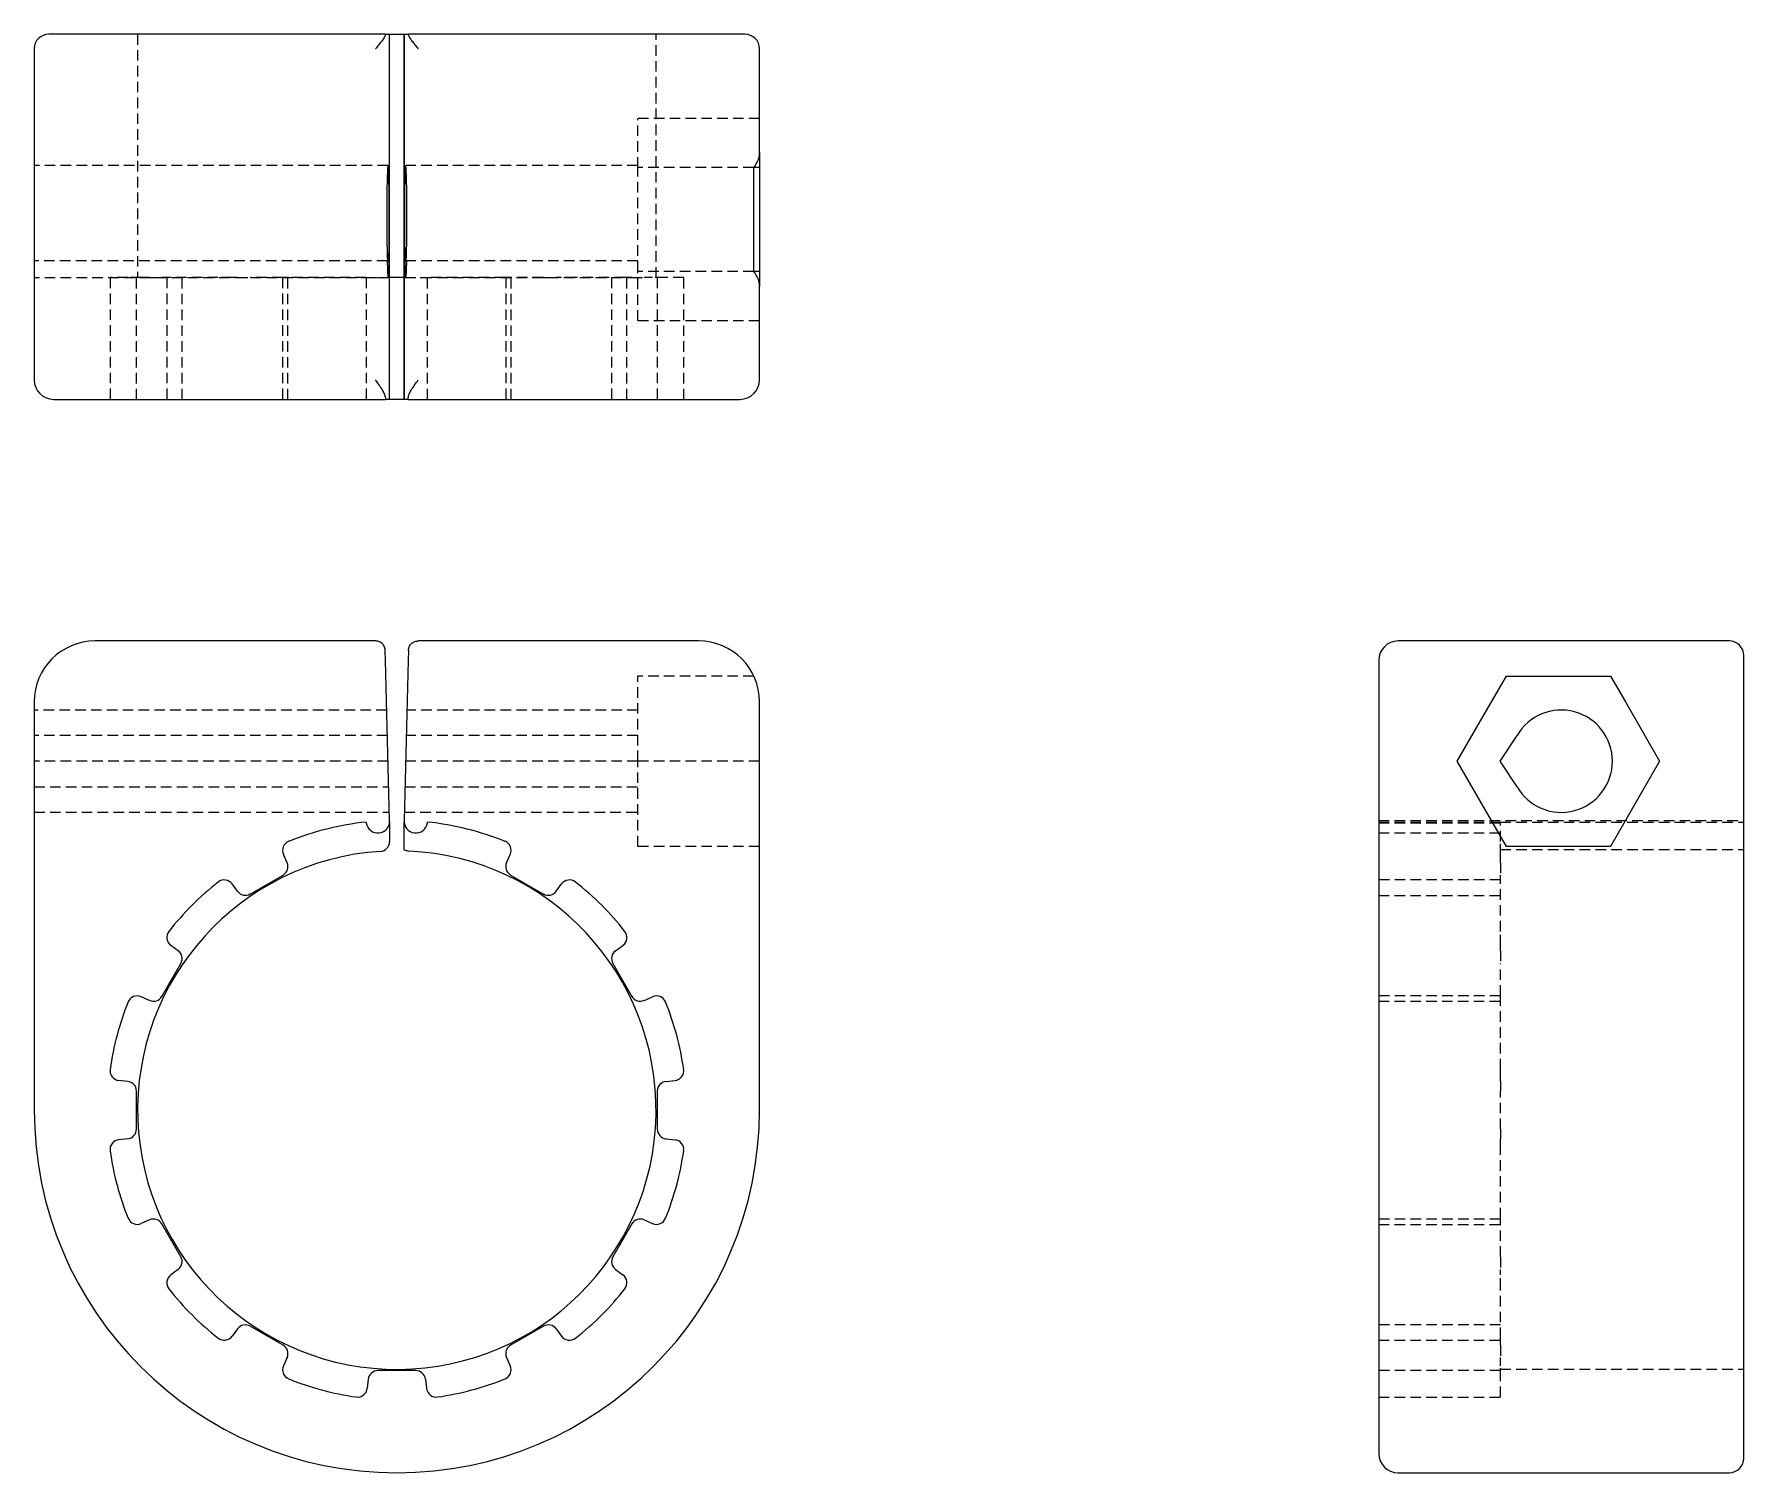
# Model space of a CAD drawing. Header units: millimetres. Extents: x 39 to 245, y 7 to 180.
import ezdxf

# ---------------------------------------------------------------- set-up
doc = ezdxf.new("R2010")
doc.units = ezdxf.units.MM
doc.linetypes.add('HIDDEN', pattern=[1.905, 1.27, -0.635])

msp = doc.modelspace()

# ---------------------------------------------------------------- linework, layer by layer
at = {"color": 7, "linetype": 'Continuous', "lineweight": 25}
for p, q in [((46.71, 179.95), (41.15, 179.95)), ((81.62, 179.95), (46.71, 179.95)), ((81.62, 179.95), (82.12, 179.95)), ((82.12, 136.05), (82.12, 179.95)), ((82.12, 179.95), (82.13, 179.95)), ((82.12, 179.95), (83.87, 179.95)), ((82.13, 136.05), (82.13, 179.95)), ((83.87, 179.95), (83.87, 136.05)), ((83.87, 179.95), (83.88, 179.95)), ((83.88, 136.05), (83.88, 179.95)), ((83.88, 179.95), (84.38, 179.95)), ((119.29, 179.95), (84.38, 179.95)), ((124.85, 179.95), (119.29, 179.95)), ((39.4, 178.19), (39.4, 138.39)), ((126.6, 165.71), (126.6, 178.19)), ((126.6, 165.71), (126.6, 163.91)), ((125.91, 151.41), (125.91, 163.91)), ((126.6, 163.91), (125.91, 163.91)), ((126.6, 163.91), (126.6, 151.41)), ((81.94, 150.67), (81.86, 152.69)), ((81.86, 152.69), (82.02, 152.69)), ((82.02, 152.69), (81.94, 150.67)), ((84.06, 150.67), (83.98, 152.69)), ((83.98, 152.69), (84.14, 152.69)), ((84.14, 152.69), (84.06, 150.67)), ((83.87, 150.68), (82.13, 150.68)), ((126.6, 151.41), (125.91, 151.41)), ((126.6, 151.41), (126.6, 149.62)), ((126.6, 138.39), (126.6, 149.62)), ((41.74, 136.05), (46.71, 136.05)), ((46.71, 136.05), (81.64, 136.05)), ((82.12, 136.05), (81.64, 136.05)), ((82.13, 136.05), (82.12, 136.05)), ((83.87, 136.05), (82.13, 136.05)), ((83.88, 136.05), (83.87, 136.05)), ((84.36, 136.05), (83.88, 136.05)), ((84.36, 136.05), (119.29, 136.05)), ((119.29, 136.05), (124.26, 136.05)), ((80.44, 107), (46.71, 107)), ((119.29, 107), (85.56, 107)), ((243.19, 107), (203.39, 107)), ((81.64, 104.66), (81.61, 105.86)), ((84.39, 105.86), (84.36, 104.66)), ((244.95, 99.68), (244.95, 105.24)), ((82.12, 85.42), (81.64, 104.66)), ((84.36, 104.66), (83.88, 85.42)), ((201.05, 104.66), (201.05, 99.68)), ((214.62, 99.68), (216.41, 102.79)), ((216.41, 102.79), (228.91, 102.79)), ((228.91, 102.79), (230.71, 99.68)), ((39.4, 99.68), (39.4, 50.6)), ((126.6, 50.6), (126.6, 99.68)), ((201.05, 99.68), (201.05, 50.6)), ((210.5, 92.55), (214.62, 99.68)), ((230.71, 99.68), (234.83, 92.55)), ((244.95, 50.6), (244.95, 99.68)), ((215.67, 92.55), (217.69, 95.64)), ((216.41, 82.31), (210.5, 92.55)), ((217.69, 89.46), (215.67, 92.55)), ((234.83, 92.55), (228.91, 82.31)), ((79.32, 85.12), (79.31, 85.23)), ((82.12, 85.23), (82.12, 82.88)), ((83.88, 81.92), (83.88, 85.23)), ((86.68, 85.12), (86.69, 85.23)), ((126.6, 82.31), (126.6, 82.31)), ((228.91, 82.31), (216.41, 82.31)), ((69.81, 80.35), (69.36, 81.35)), ((96.19, 80.35), (96.64, 81.35)), ((65.37, 76.58), (69.32, 78.86)), ((96.68, 78.86), (100.63, 76.58)), ((63.83, 76.91), (63.19, 77.79)), ((102.17, 76.91), (102.81, 77.79)), ((56.7, 69.77), (55.82, 70.41)), ((109.3, 69.77), (110.18, 70.41)), ((54.74, 64.28), (57.02, 68.24)), ((108.98, 68.24), (111.26, 64.28)), ((53.25, 63.8), (52.25, 64.24)), ((112.75, 63.8), (113.75, 64.24)), ((50.64, 54.05), (49.55, 54.17)), ((115.36, 54.05), (116.45, 54.17)), ((51.69, 48.32), (51.69, 52.89)), ((114.31, 52.89), (114.31, 48.32)), ((201.05, 50.6), (201.05, 9.34)), ((244.95, 8.76), (244.95, 50.6)), ((50.64, 47.16), (49.55, 47.04)), ((115.36, 47.16), (116.45, 47.04)), ((53.25, 37.41), (52.25, 36.97)), ((112.75, 37.41), (113.75, 36.97)), ((57.02, 32.97), (54.74, 36.93)), ((111.26, 36.93), (108.98, 32.97)), ((56.7, 31.44), (55.82, 30.8)), ((109.3, 31.44), (110.18, 30.8)), ((63.83, 24.3), (63.19, 23.42)), ((69.32, 22.35), (65.37, 24.63)), ((100.63, 24.63), (96.68, 22.35)), ((102.17, 24.3), (102.81, 23.42)), ((69.81, 20.86), (69.36, 19.86)), ((96.19, 20.86), (96.64, 19.86)), ((85.28, 19.29), (80.72, 19.29)), ((79.55, 18.24), (79.44, 17.16)), ((86.45, 18.24), (86.56, 17.16)), ((203.39, 7), (243.19, 7))]:
    msp.add_line(p, q, dxfattribs=at)
at = {"color": 7, "linetype": 'HIDDEN', "lineweight": 18}
for p, q in [((51.83, 179.95), (51.83, 150.68)), ((114.17, 150.68), (114.17, 179.95)), ((111.97, 163.91), (111.97, 169.83)), ((126.6, 169.83), (111.97, 169.83)), ((81.94, 164.15), (39.4, 164.15)), ((111.97, 164.15), (84.06, 164.15)), ((125.91, 163.91), (111.97, 163.91)), ((111.97, 151.41), (111.97, 163.91)), ((81.86, 152.69), (39.4, 152.69)), ((111.97, 152.69), (84.14, 152.69)), ((81.94, 150.67), (39.4, 150.67)), ((48.52, 150.68), (48.51, 150.68)), ((48.51, 150.68), (48.51, 136.05)), ((50.69, 150.68), (48.52, 150.68)), ((52.25, 150.68), (50.69, 150.68)), ((51.69, 136.05), (51.69, 150.68)), ((53.25, 150.68), (52.25, 150.68)), ((53.25, 150.68), (54.74, 150.68)), ((55.34, 150.68), (54.74, 150.68)), ((55.58, 150.68), (55.34, 150.68)), ((55.34, 150.68), (55.34, 136.05)), ((61.52, 150.68), (55.58, 150.68)), ((57.18, 136.05), (57.18, 150.68)), ((63.19, 150.68), (61.52, 150.68)), ((63.83, 150.68), (63.19, 150.68)), ((63.83, 150.68), (65.37, 150.68)), ((69.26, 150.68), (65.37, 150.68)), ((70, 150.68), (69.26, 150.68)), ((69.26, 150.68), (69.26, 136.05)), ((69.91, 136.05), (69.91, 150.68)), ((79.31, 150.68), (70, 150.68)), ((79.32, 150.68), (79.31, 150.68)), ((79.31, 150.68), (79.31, 136.05)), ((79.32, 150.68), (82.12, 150.68)), ((79.32, 150.68), (79.32, 136.05)), ((83.88, 150.68), (86.68, 150.68)), ((111.97, 150.67), (84.06, 150.67)), ((86.68, 136.05), (86.68, 150.68)), ((86.69, 150.68), (86.68, 150.68)), ((96, 150.68), (86.69, 150.68)), ((86.69, 136.05), (86.69, 150.68)), ((96.74, 150.68), (96, 150.68)), ((96.09, 150.68), (96.09, 136.05)), ((100.63, 150.68), (96.74, 150.68)), ((96.74, 136.05), (96.74, 150.68)), ((100.63, 150.68), (102.17, 150.68)), ((102.81, 150.68), (102.17, 150.68)), ((104.48, 150.68), (102.81, 150.68)), ((110.42, 150.68), (104.48, 150.68)), ((108.82, 150.68), (108.82, 136.05)), ((110.66, 150.68), (110.42, 150.68)), ((111.26, 150.68), (110.66, 150.68)), ((110.66, 136.05), (110.66, 150.68)), ((111.26, 150.68), (112.75, 150.68)), ((125.91, 151.41), (111.97, 151.41)), ((111.97, 145.5), (111.97, 151.41)), ((113.75, 150.68), (112.75, 150.68)), ((115.31, 150.68), (113.75, 150.68)), ((114.31, 150.68), (114.31, 136.05)), ((117.48, 150.68), (115.31, 150.68)), ((117.49, 150.68), (117.48, 150.68)), ((117.49, 136.05), (117.49, 150.68)), ((126.6, 145.5), (111.97, 145.5)), ((111.97, 92.55), (111.97, 102.79)), ((125.91, 102.79), (111.97, 102.79)), ((81.79, 98.7), (39.4, 98.7)), ((111.97, 98.7), (84.21, 98.7)), ((81.86, 95.64), (39.4, 95.64)), ((111.97, 95.64), (84.14, 95.64)), ((81.94, 92.55), (39.4, 92.55)), ((111.97, 92.55), (84.06, 92.55)), ((111.97, 82.31), (111.97, 92.55)), ((126.6, 92.55), (111.97, 92.55)), ((39.4, 89.46), (82.02, 89.46)), ((83.98, 89.46), (111.97, 89.46)), ((39.4, 86.41), (82.1, 86.41)), ((83.9, 86.41), (111.97, 86.41)), ((201.05, 85.42), (244.95, 85.42)), ((201.05, 85.23), (215.68, 85.23)), ((201.05, 85.12), (215.68, 85.12)), ((215.68, 82.91), (215.68, 85.23)), ((215.68, 85.23), (244.95, 85.23)), ((126.6, 82.31), (111.97, 82.31)), ((126.6, 82.31), (111.97, 82.31)), ((111.97, 82.31), (111.97, 82.31)), ((201.05, 83.92), (215.68, 83.92)), ((215.68, 81.35), (215.68, 82.91)), ((215.68, 81.92), (244.95, 81.92)), ((215.68, 80.35), (215.68, 81.35)), ((215.68, 80.35), (215.68, 78.86)), ((215.68, 78.27), (201.05, 78.27)), ((215.68, 78.27), (215.68, 78.86)), ((215.68, 78.02), (215.68, 78.27)), ((201.05, 76.42), (215.68, 76.42)), ((215.68, 72.08), (215.68, 78.02)), ((215.68, 70.41), (215.68, 72.08)), ((215.68, 69.77), (215.68, 70.41)), ((215.68, 69.77), (215.68, 68.24)), ((215.68, 64.34), (215.68, 68.24)), ((215.68, 64.34), (201.05, 64.34)), ((215.68, 63.61), (215.68, 64.34)), ((201.05, 63.7), (215.68, 63.7)), ((215.68, 55.5), (215.68, 63.61)), ((215.68, 54.17), (215.68, 55.5)), ((215.68, 54.05), (215.68, 54.17)), ((215.68, 54.05), (215.68, 52.89)), ((215.68, 48.32), (215.68, 52.89)), ((215.68, 48.32), (215.68, 47.16)), ((215.68, 47.04), (215.68, 47.16)), ((215.68, 45.71), (215.68, 47.04)), ((215.68, 37.6), (215.68, 45.71)), ((215.68, 37.51), (201.05, 37.51)), ((215.68, 36.87), (215.68, 37.6)), ((201.05, 36.87), (215.68, 36.87)), ((215.68, 32.97), (215.68, 36.87)), ((215.68, 32.97), (215.68, 31.44)), ((215.68, 30.8), (215.68, 31.44)), ((215.68, 29.13), (215.68, 30.8)), ((215.68, 23.19), (215.68, 29.13)), ((215.68, 24.78), (201.05, 24.78)), ((201.05, 22.94), (215.68, 22.94)), ((215.68, 22.94), (215.68, 23.19)), ((215.68, 22.35), (215.68, 22.94)), ((215.68, 22.35), (215.68, 20.86)), ((215.68, 19.86), (215.68, 20.86)), ((215.68, 19.29), (201.05, 19.29)), ((215.68, 18.3), (215.68, 19.86)), ((215.68, 19.44), (244.95, 19.44)), ((215.68, 16.12), (215.68, 18.3)), ((201.05, 16.11), (215.68, 16.11)), ((215.68, 16.11), (215.68, 16.12))]:
    msp.add_line(p, q, dxfattribs=at)
at = {"color": 7, "linetype": 'Continuous', "lineweight": 25}
for centre, radius, start, end in [((41.15, 178.19), 1.76, 90, 180), ((124.85, 178.19), 1.76, 0, 90), ((41.74, 138.39), 2.34, 180, 270), ((124.26, 138.39), 2.34, 270, 0), ((46.71, 99.68), 7.32, 90, 180), ((119.29, 99.68), 7.32, 0, 90), ((203.39, 104.66), 2.34, 90, 180), ((243.19, 105.24), 1.76, 0, 90), ((223, 92.55), 6.15, 210.2127, 149.7873), ((83, 50.6), 34.83, 96.0803, 111.9264), ((80.72, 85.33), 1.41, 188.3982, 3.7625), ((85.28, 85.33), 1.41, 176.2375, 351.6018), ((83, 50.6), 34.83, 68.0736, 83.9197), ((70.43, 81.83), 1.17, 111.9264, 203.9197), ((80.95, 82.88), 1.17, 273.632, 0), ((95.57, 81.83), 1.17, 336.0803, 68.0736), ((83, 50.6), 31.17, 93.632, 87.3347), ((68.74, 79.88), 1.17, 300, 23.9197), ((84.5, 82.91), 1.17, 237.6844, 267.3347), ((97.26, 79.88), 1.17, 156.0803, 240), ((62.25, 77.1), 1.17, 36.0803, 128.0736), ((103.75, 77.1), 1.17, 51.9264, 143.9197), ((83, 50.6), 34.83, 128.0736, 141.9264), ((64.78, 77.6), 1.17, 216.0803, 300), ((101.22, 77.6), 1.17, 240, 323.9197), ((83, 50.6), 34.83, 38.0736, 51.9264), ((56.51, 71.36), 1.17, 141.9264, 233.9197), ((109.49, 71.36), 1.17, 306.0803, 38.0736), ((56.01, 68.82), 1.17, 330, 53.9197), ((109.99, 68.82), 1.17, 126.0803, 210), ((51.78, 63.17), 1.17, 66.0803, 158.0736), ((53.73, 64.87), 1.17, 246.0803, 330), ((112.27, 64.87), 1.17, 210, 293.9197), ((114.22, 63.17), 1.17, 21.9264, 113.9197), ((83, 50.6), 34.83, 158.0736, 171.9264), ((83, 50.6), 34.83, 8.0736, 21.9264), ((49.68, 55.33), 1.17, 171.9264, 263.9197), ((50.52, 52.89), 1.17, 0, 83.9197), ((115.48, 52.89), 1.17, 96.0803, 180), ((116.32, 55.33), 1.17, 276.0803, 8.0736), ((83, 50.6), 43.6, 180, 0), ((50.52, 48.32), 1.17, 276.0803, 0), ((115.48, 48.32), 1.17, 180, 263.9197), ((49.68, 45.88), 1.17, 96.0803, 188.0736), ((83, 50.6), 34.83, 188.0736, 201.9264), ((83, 50.6), 34.83, 338.0736, 351.9264), ((116.32, 45.88), 1.17, 351.9264, 83.9197), ((51.78, 38.04), 1.17, 201.9264, 293.9197), ((53.73, 36.34), 1.17, 30, 113.9197), ((112.27, 36.34), 1.17, 66.0803, 150), ((114.22, 38.04), 1.17, 246.0803, 338.0736), ((56.01, 32.39), 1.17, 306.0803, 30), ((109.99, 32.39), 1.17, 150, 233.9197), ((56.51, 29.85), 1.17, 126.0803, 218.0736), ((83, 50.6), 34.83, 218.0736, 231.9264), ((83, 50.6), 34.83, 308.0736, 321.9264), ((109.49, 29.85), 1.17, 321.9264, 53.9197), ((64.78, 23.61), 1.17, 60, 143.9197), ((101.22, 23.61), 1.17, 36.0803, 120), ((62.25, 24.11), 1.17, 231.9264, 323.9197), ((103.75, 24.11), 1.17, 216.0803, 308.0736), ((68.74, 21.33), 1.17, 336.0803, 60), ((97.26, 21.33), 1.17, 120, 203.9197), ((70.43, 19.38), 1.17, 156.0803, 248.0736), ((80.72, 18.12), 1.17, 90, 173.9197), ((85.28, 18.12), 1.17, 6.0803, 90), ((95.57, 19.38), 1.17, 291.9264, 23.9197), ((83, 50.6), 34.83, 248.0736, 261.9264), ((78.27, 17.28), 1.17, 261.9264, 353.9197), ((87.73, 17.28), 1.17, 186.0803, 278.0736), ((83, 50.6), 34.83, 278.0736, 291.9264), ((203.39, 9.34), 2.34, 180, 270), ((243.19, 8.76), 1.76, 270, 0)]:
    msp.add_arc(centre, radius, start, end, dxfattribs=at)
for centre, major_axis, ratio, start_param, end_param in [((81.62, 178.19), (0, 1.76), 0.025218, 0, 0.357721), ((84.38, 178.19), (0, 1.76), 0.025218, 5.925465, 6.283185), ((119.29, 165.71), (7.32, 0), 0.57735, 5.844173, 6.283185), ((81.94, 158), (0, 6.15), 0.025218, 3.668903, 8.897467), ((84.06, 158), (0, 6.15), 0.025218, 3.668903, 8.897467), ((119.29, 149.62), (7.32, 0), 0.57735, 0, 0.439012), ((81.64, 138.39), (0, 2.34), 0.025218, 2.603377, 3.141593), ((84.36, 138.39), (0, 2.34), 0.025218, 3.141593, 3.679809)]:
    msp.add_ellipse(centre, major_axis=major_axis, ratio=ratio, start_param=start_param, end_param=end_param, dxfattribs=at)
for points in [[(81.61, 179.84), (81.6, 179.8), (81.59, 179.76), (81.54, 179.66), (81.51, 179.6), (81.39, 179.41), (81.29, 179.27), (81.07, 178.98), (80.95, 178.82), (80.7, 178.51), (80.57, 178.35), (80.44, 178.19)], [(84.39, 179.84), (84.4, 179.8), (84.41, 179.76), (84.46, 179.66), (84.49, 179.6), (84.61, 179.41), (84.71, 179.27), (84.93, 178.98), (85.05, 178.82), (85.3, 178.51), (85.43, 178.35), (85.56, 178.19)], [(81.61, 136.38), (81.6, 136.44), (81.59, 136.51), (81.54, 136.65), (81.51, 136.72), (81.4, 136.96), (81.3, 137.12), (81.07, 137.48), (80.95, 137.66), (80.7, 138.02), (80.57, 138.21), (80.44, 138.39)], [(84.39, 136.38), (84.4, 136.44), (84.41, 136.51), (84.46, 136.65), (84.49, 136.72), (84.6, 136.96), (84.7, 137.12), (84.93, 137.48), (85.05, 137.66), (85.3, 138.02), (85.43, 138.21), (85.56, 138.39)], [(81.61, 105.86), (81.6, 105.96), (81.59, 106.05), (81.54, 106.22), (81.51, 106.3), (81.4, 106.52), (81.3, 106.64), (81.07, 106.82), (80.95, 106.89), (80.7, 106.98), (80.57, 107), (80.44, 107)], [(84.39, 105.86), (84.4, 105.96), (84.41, 106.05), (84.46, 106.22), (84.49, 106.3), (84.6, 106.52), (84.7, 106.64), (84.93, 106.82), (85.05, 106.89), (85.3, 106.98), (85.43, 107), (85.56, 107)]]:
    msp.add_open_spline(points, degree=3, knots=[0, 0, 0, 0, 0.125, 0.125, 0.25, 0.25, 0.5, 0.5, 0.75, 0.75, 1, 1, 1, 1], dxfattribs=at)

doc.saveas('drawing.dxf')
